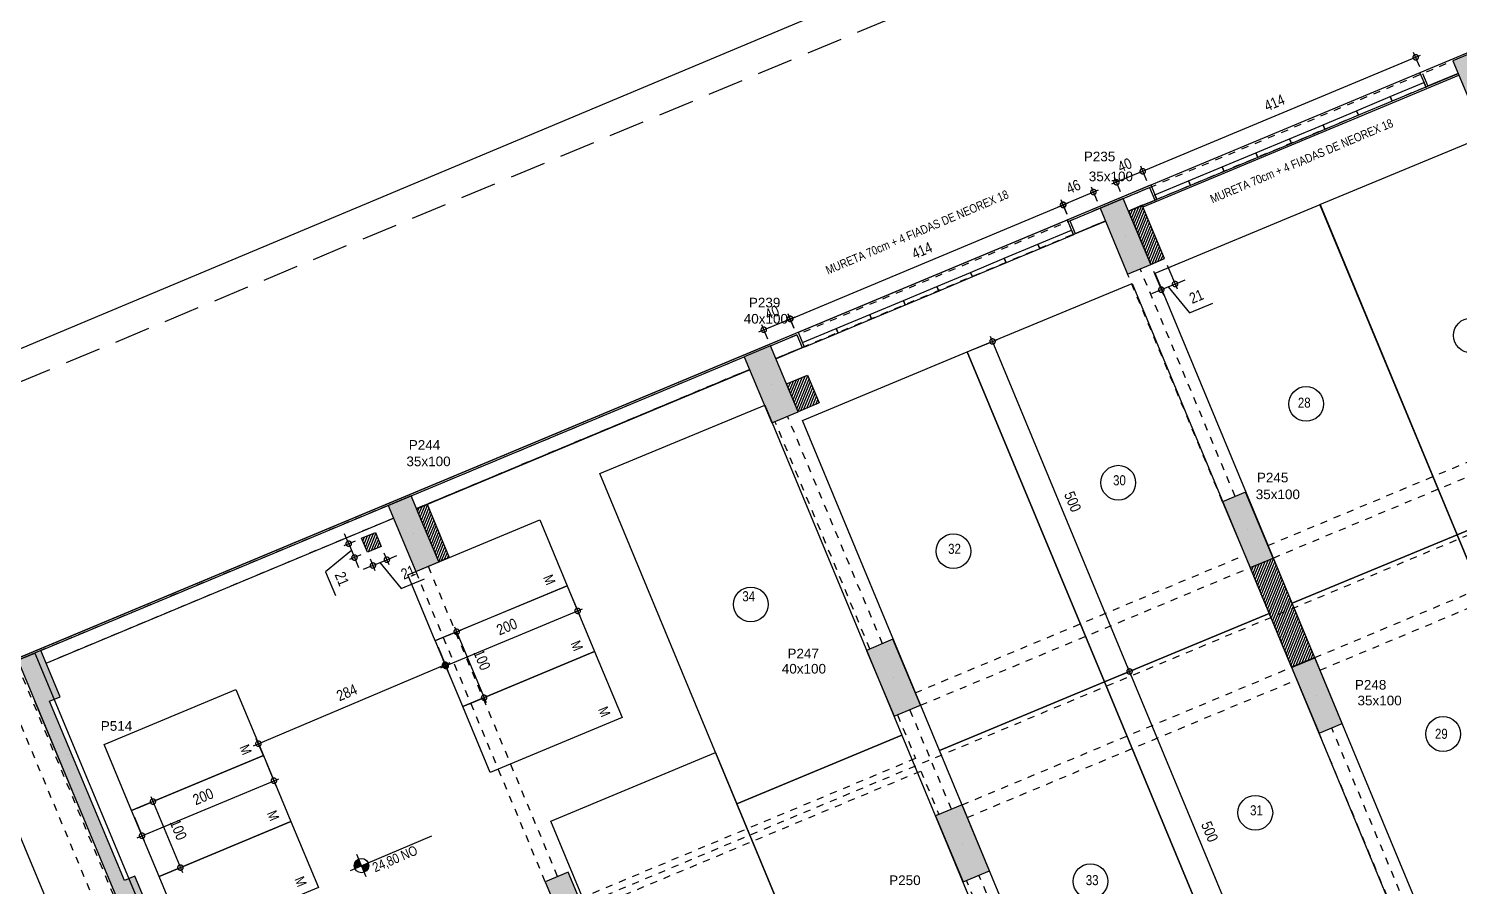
# Model space of a CAD drawing. Header units: metres. Extents: x -208 to 570, y -18 to 184.
# Drawn here: x -76.19 to -56.16, y 5.51 to 17.51 of the extents above; entities that cross this region are included whole.
import ezdxf
from ezdxf.enums import TextEntityAlignment as Align

# ---------------------------------------------------------------- set-up
doc = ezdxf.new("R2010")
doc.units = ezdxf.units.M
doc.header["$PDMODE"] = 35
for name, pattern in [('DASHEDX2', [1.5, 1, -0.5]), ('ESTILO_TQS_0003', [0.91, 0.5, -0.2, 0.01, -0.2]), ('ESTILO_TQS_0004', [1.12, 0.5, -0.2, 0.01, -0.2, 0.01, -0.2])]:
    doc.linetypes.add(name, pattern=pattern)
for name, color, linetype in [('1', 232, 'DASHEDX2'), ('12', 232, 'Continuous'), ('205', 232, 'ESTILO_TQS_0004'), ('214', 40, 'ESTILO_TQS_0003'), ('242', 143, 'Continuous'), ('3', 2, 'Continuous'), ('9', 232, 'Continuous'), ('ARQ-ALV ACAB', 4, 'Continuous'), ('ARQ-ALV OSSO', 5, 'Continuous'), ('ARQ-AUX', 7, 'Continuous'), ('ARQ-AUX1', 1, 'Continuous'), ('ARQ-AUX2', 2, 'Continuous'), ('ARQ-DIM', 2, 'Continuous'), ('ARQ-DIM EMBASAM', 2, 'Continuous'), ('ARQ-ENCH', 1, 'Continuous'), ('ARQ-EST', 2, 'Continuous'), ('ARQ-PRJ', 7, 'DASHEDX2'), ('ARQ-SIM', 1, 'Continuous'), ('ARQ-SIM EMBASAM', 1, 'Continuous'), ('ARQ-TXT EMBASAM', 2, 'Continuous'), ('ARQ-VG', 1, 'Continuous'), ('ETE-PAREDE', 5, 'Continuous')]:
    doc.layers.add(name, color=color, linetype=linetype)
doc.styles.add('Adesa', font='ARIALN.TTF')
doc.styles.get("Standard").update_dxf_attribs({"font": 'arial.ttf'})
doc.dimstyles.new('ADESA 1-0075', dxfattribs={"dimtxt": 0.15, "dimasz": 0.15, "dimexe": 0.075, "dimexo": 0.1, "dimgap": 0.1, "dimtad": 1, "dimdec": 1, "dimlfac": 100, "dimzin": 12, "dimtxsty": 'Adesa', "dimblk": 'DOTSMALL', "dimcen": 1, "dimdle": 0.075, "dimclrd": 1, "dimclre": 1, "dimclrt": 256, "dimazin": 3, "dimtm": 1e-09, "dimtfac": 1, "dimtdec": 1, "dimtmove": 1, "dimatfit": 0, "dimldrblk": 'DOTSMALL', "dimfxl": 0.8, "dimtvp": 2, "dimtolj": 1, "dimtzin": 0, "dimarcsym": 0})
pattern_1 = [(67.65395, (-70.760808, 10.799186), (-0.029365716, 0.01207134), [])]

# ---------------------------------------------------------------- blocks, each defined once
blk = doc.blocks.new('_DotSmall')
at = {"color": 0, "linetype": 'ByBlock', "const_width": 0.5}
blk.add_lwpolyline([(-0.0625, 0, 1), (0.0625, 0, 1)], format="xyb", close=True, dxfattribs=at)
blk = doc.blocks.new('*D74')
at = {"layer": 'ARQ-DIM EMBASAM', "color": 1, "lineweight": -2, "transparency": 16777216}
for p, q in [((-61.039, 8.409), (-60.71, 8.546)), ((-58.832, 3.83), (-60.808, 8.586)), ((-59.121, 3.791), (-58.791, 3.928))]:
    blk.add_line(p, q, dxfattribs=at)
at = {"layer": 'Defpoints', "color": 0, "transparency": 16777216}
for p in [(-60.779, 8.517), (-61.132, 8.37, 0), (-59.213, 3.753, 0)]:
    blk.add_point(p, dxfattribs=at)
at = {"layer": 'ARQ-DIM EMBASAM', "color": 1, "lineweight": -2, "transparency": 16777216, "xscale": 0.15, "yscale": 0.15, "zscale": 0.15}
for p, rotation in [((-60.779, 8.517), 112.5613230000007), ((-58.861, 3.899), 292.5613230000007)]:
    blk.add_blockref('_DotSmall', p, dxfattribs=dict(at, rotation=rotation))
at = {"layer": 'ARQ-DIM EMBASAM', "transparency": 16777216, "insert": (-59.657, 6.276), "char_height": 0.15, "attachment_point": 5, "rotation": 292.5613, "style": 'Adesa'}
blk.add_mtext('\\A1;500', dxfattribs=at)
blk = doc.blocks.new('*D75')
at = {"layer": 'ARQ-DIM EMBASAM', "color": 1, "lineweight": -2, "transparency": 16777216}
for p, q in [((-62.958, 13.026), (-62.628, 13.163)), ((-60.75, 8.448), (-62.726, 13.203)), ((-61.039, 8.409), (-60.71, 8.546))]:
    blk.add_line(p, q, dxfattribs=at)
at = {"layer": 'Defpoints', "color": 0, "transparency": 16777216}
for p in [(-62.697, 13.134), (-63.05, 12.988, 0), (-61.132, 8.37, 0)]:
    blk.add_point(p, dxfattribs=at)
at = {"layer": 'ARQ-DIM EMBASAM', "color": 1, "lineweight": -2, "transparency": 16777216, "xscale": 0.15, "yscale": 0.15, "zscale": 0.15}
for p, rotation in [((-62.697, 13.134), 112.5613229999981), ((-60.779, 8.517), 292.561322999998)]:
    blk.add_blockref('_DotSmall', p, dxfattribs=dict(at, rotation=rotation))
at = {"layer": 'ARQ-DIM EMBASAM', "transparency": 16777216, "insert": (-61.575, 10.893), "char_height": 0.15, "attachment_point": 5, "rotation": 292.5613, "style": 'Adesa'}
blk.add_mtext('\\A1;500', dxfattribs=at)
blk = doc.blocks.new('*D99')
at = {"layer": 'ARQ-DIM EMBASAM', "color": 1, "lineweight": -2, "transparency": 16777216}
for p, q in [((-70.406, 8.987), (-70.13, 9.102)), ((-70.228, 9.142), (-69.786, 8.081)), ((-70.021, 8.064), (-69.745, 8.179))]:
    blk.add_line(p, q, dxfattribs=at)
at = {"layer": 'Defpoints', "color": 0, "transparency": 16777216}
for p in [(-70.498, 8.948), (-70.113, 8.025), (-69.814, 8.15)]:
    blk.add_point(p, dxfattribs=at)
at = {"layer": 'ARQ-DIM EMBASAM', "color": 1, "lineweight": -2, "transparency": 16777216, "xscale": 0.15, "yscale": 0.15, "zscale": 0.15}
for p, rotation in [((-70.199, 9.073), 112.6254837993332), ((-69.814, 8.15), 292.6254837993332)]:
    blk.add_blockref('_DotSmall', p, dxfattribs=dict(at, rotation=rotation))
at = {"layer": 'ARQ-DIM EMBASAM', "transparency": 16777216, "insert": (-69.844, 8.679), "char_height": 0.15, "attachment_point": 5, "rotation": 292.6255, "style": 'Adesa'}
blk.add_mtext('\\A1;100', dxfattribs=at)
blk = doc.blocks.new('*D100')
at = {"layer": 'ARQ-DIM EMBASAM', "color": 1, "lineweight": -2, "transparency": 16777216}
for p, q in [((-68.614, 9.625), (-68.476, 9.296)), ((-70.42, 8.567), (-68.436, 9.394)), ((-70.46, 8.856), (-70.322, 8.526))]:
    blk.add_line(p, q, dxfattribs=at)
at = {"layer": 'Defpoints', "color": 0, "transparency": 16777216}
for p in [(-68.652, 9.718), (-68.505, 9.365), (-70.498, 8.948)]:
    blk.add_point(p, dxfattribs=at)
at = {"layer": 'ARQ-DIM EMBASAM', "color": 1, "lineweight": -2, "transparency": 16777216, "xscale": 0.15, "yscale": 0.15, "zscale": 0.15}
for p, rotation in [((-68.505, 9.365), 22.62548379931486), ((-70.351, 8.595), 202.6254837993149)]:
    blk.add_blockref('_DotSmall', p, dxfattribs=dict(at, rotation=rotation))
at = {"layer": 'ARQ-DIM EMBASAM', "transparency": 16777216, "insert": (-69.496, 9.143), "char_height": 0.15, "attachment_point": 5, "rotation": 22.6255, "style": 'Adesa'}
blk.add_mtext('\\A1;200', dxfattribs=at)
blk = doc.blocks.new('*D101')
at = {"layer": 'ARQ-DIM EMBASAM', "color": 1, "lineweight": -2, "transparency": 16777216}
for p, q in [((-74.657, 6.611), (-74.381, 6.726)), ((-74.479, 6.766), (-74.037, 5.704)), ((-74.273, 5.687), (-73.997, 5.802))]:
    blk.add_line(p, q, dxfattribs=at)
at = {"layer": 'Defpoints', "color": 0, "transparency": 16777216}
for p in [(-74.75, 6.572), (-74.365, 5.649), (-74.066, 5.774)]:
    blk.add_point(p, dxfattribs=at)
at = {"layer": 'ARQ-DIM EMBASAM', "color": 1, "lineweight": -2, "transparency": 16777216, "xscale": 0.15, "yscale": 0.15, "zscale": 0.15}
for p, rotation in [((-74.451, 6.697), 112.6254837993333), ((-74.066, 5.774), 292.6254837993333)]:
    blk.add_blockref('_DotSmall', p, dxfattribs=dict(at, rotation=rotation))
at = {"layer": 'ARQ-DIM EMBASAM', "transparency": 16777216, "insert": (-74.095, 6.303), "char_height": 0.15, "attachment_point": 5, "rotation": 292.6255, "style": 'Adesa'}
blk.add_mtext('\\A1;100', dxfattribs=at)
blk = doc.blocks.new('*D102')
at = {"layer": 'ARQ-DIM EMBASAM', "color": 1, "lineweight": -2, "transparency": 16777216}
for p, q in [((-72.865, 7.249), (-72.728, 6.919)), ((-74.672, 6.19), (-72.687, 7.017)), ((-74.711, 6.48), (-74.574, 6.15))]:
    blk.add_line(p, q, dxfattribs=at)
at = {"layer": 'Defpoints', "color": 0, "transparency": 16777216}
for p in [(-72.904, 7.341), (-72.757, 6.989), (-74.75, 6.572)]:
    blk.add_point(p, dxfattribs=at)
at = {"layer": 'ARQ-DIM EMBASAM', "color": 1, "lineweight": -2, "transparency": 16777216, "xscale": 0.15, "yscale": 0.15, "zscale": 0.15}
for p, rotation in [((-72.757, 6.989), 22.62548379931485), ((-74.603, 6.219), 202.6254837993148)]:
    blk.add_blockref('_DotSmall', p, dxfattribs=dict(at, rotation=rotation))
at = {"layer": 'ARQ-DIM EMBASAM', "transparency": 16777216, "insert": (-73.748, 6.767), "char_height": 0.15, "attachment_point": 5, "rotation": 22.6255, "style": 'Adesa'}
blk.add_mtext('\\A1;200', dxfattribs=at)
blk = doc.blocks.new('*D105')
at = {"layer": 'ARQ-DIM EMBASAM', "color": 1, "lineweight": -2, "transparency": 16777216}
for p, q in [((-73.043, 7.478), (-70.291, 8.641)), ((-70.276, 8.414), (-70.389, 8.681)), ((-72.891, 7.309), (-73.004, 7.576))]:
    blk.add_line(p, q, dxfattribs=at)
at = {"layer": 'Defpoints', "color": 0, "transparency": 16777216}
for p in [(-70.36, 8.612), (-70.237, 8.322), (-72.852, 7.217)]:
    blk.add_point(p, dxfattribs=at)
at = {"layer": 'ARQ-DIM EMBASAM', "color": 1, "lineweight": -2, "transparency": 16777216, "xscale": 0.15, "yscale": 0.15, "zscale": 0.15}
for p, rotation in [((-70.36, 8.612), 22.9060200464819), ((-72.974, 7.507), 202.9060200464819)]:
    blk.add_blockref('_DotSmall', p, dxfattribs=dict(at, rotation=rotation))
at = {"layer": 'ARQ-DIM EMBASAM', "transparency": 16777216, "insert": (-71.736, 8.222), "char_height": 0.15, "attachment_point": 5, "rotation": 22.906, "style": 'Adesa'}
blk.add_mtext('\\A1;284', dxfattribs=at)
blk = doc.blocks.new('NipAcOs')
at = {"layer": 'ARQ-SIM'}
h = blk.add_hatch(color=256, dxfattribs=at)
h.dxf.hatch_style = 1
h.paths.add_polyline_path([(0, 0.15, 0.414214), (-0.15, 0), (0, 0)])
h.paths.add_polyline_path([(0.15, 0), (0, 0), (0, -0.15, 0.414214)])
for p, q in [((-0.25, 0), (0.15, 0)), ((0, -0.25), (0, 0.25)), ((0.15, 0), (1.583, 0))]:
    blk.add_line(p, q, dxfattribs=at)
blk.add_circle((0, 0), 0.15, dxfattribs=at)
at = {"style": 'Adesa'}
for p in [(0.204, 0.06), (0.204, -0.24)]:
    blk.add_attdef('000,00', p, '', height=0.2, dxfattribs=at)
blk = doc.blocks.new('vaga')
blk.add_lwpolyline([(5, 0), (5, -2.5), (0, -2.5), (0, 0)], close=True)
blk.add_circle((2.5, -1.25), 0.243)
blk = doc.blocks.new('JHGHJ')
blk.add_lwpolyline([(0.9, 2), (-0.1, 2), (-0.1, 0), (0.9, 0)], close=True)
at = {"insert": (0.005, 1.873), "char_height": 0.14, "attachment_point": 1, "style": 'Adesa'}
blk.add_mtext_dynamic_manual_height_columns('M', width=0.37031, gutter_width=1, heights=[0], dxfattribs=at)
blk = doc.blocks.new('*D211')
at = {"layer": 'ARQ-DIM EMBASAM', "color": 1, "lineweight": -2, "transparency": 16777216}
for p, q in [((-60.444, 14.12), (-60.305, 13.788)), ((-60.25, 14.201), (-60.112, 13.869)), ((-60.334, 13.858), (-60.473, 13.8)), ((-60.141, 13.938), (-60.334, 13.858)), ((-60.141, 13.938), (-60.334, 13.858)), ((-60.237, 13.898), (-59.939, 13.534)), ((-60.141, 13.938), (-60.002, 13.996)), ((-59.939, 13.534), (-59.612, 13.671))]:
    blk.add_line(p, q, dxfattribs=at)
at = {"layer": 'Defpoints', "color": 0, "transparency": 16777216}
for p in [(-60.288, 14.293), (-60.482, 14.212), (-60.334, 13.858)]:
    blk.add_point(p, dxfattribs=at)
at = {"layer": 'ARQ-DIM EMBASAM', "color": 1, "lineweight": -2, "transparency": 16777216, "xscale": 0.15, "yscale": 0.15, "zscale": 0.15}
for p, rotation in [((-60.334, 13.858), 22.65394998904379), ((-60.141, 13.938), 202.6539499890438)]:
    blk.add_blockref('_DotSmall', p, dxfattribs=dict(at, rotation=rotation))
at = {"layer": 'ARQ-DIM EMBASAM', "transparency": 16777216, "insert": (-59.843, 13.764), "char_height": 0.15, "attachment_point": 5, "rotation": 22.6539, "style": 'Adesa'}
blk.add_mtext('\\A1;21', dxfattribs=at)
blk = doc.blocks.new('A$C1431a2d2')
at = {"layer": 'ARQ-AUX', "ltscale": 0.3}
for p, q in [((0.731, 9.83), (1.531, 10.63)), ((0.731, 10.63), (1.531, 9.83)), ((5.133, 8.103), (5.933, 8.903)), ((5.133, 8.903), (5.933, 8.103)), ((9.527, 6.345), (10.327, 7.145)), ((9.527, 7.145), (10.327, 6.345))]:
    blk.add_line(p, q, dxfattribs=at)
at = {"layer": 'ARQ-AUX'}
for p, q in [((7.495, 3.396, 0.001), (7.494, 5.903)), ((7.972, 3.396, 0.003), (7.494, 3.396, 0.003))]:
    blk.add_line(p, q, dxfattribs=at)
at = {"layer": 'ARQ-AUX', "ltscale": 0.3}
for points in [[(0.731, 10.63), (0.731, 9.83), (1.531, 9.83), (1.531, 10.63)], [(5.133, 8.903), (5.133, 8.103), (5.933, 8.103), (5.933, 8.903)], [(9.527, 7.145), (9.527, 6.345), (10.327, 6.345), (10.327, 7.145)], [(6.833, 5.003), (5.833, 5.003), (5.833, 4.003), (6.833, 4.003)], [(8.633, 5.003), (9.633, 5.003), (9.633, 4.003), (8.633, 4.003)], [(4.683, 3.103), (4.683, 3.898), (3.383, 3.898), (3.383, 3.103)]]:
    blk.add_lwpolyline(points, close=True, dxfattribs=at)
at = {"layer": 'ARQ-AUX', "ltscale": 0.3, "elevation": 0.003}
for points in [[(7.494, 5.896), (7.973, 5.896), (7.972, 5.396), (7.494, 5.396)], [(7.494, 5.396), (7.973, 5.396), (7.972, 4.896), (7.494, 4.896)], [(7.494, 4.896), (7.973, 4.896), (7.972, 4.396), (7.494, 4.396)], [(7.494, 4.396), (7.973, 4.396), (7.972, 3.896), (7.494, 3.896)], [(7.494, 3.896), (7.973, 3.896), (7.972, 3.396), (7.494, 3.396)]]:
    blk.add_lwpolyline(points, close=True, dxfattribs=at)
at = {"layer": 'ARQ-AUX', "ltscale": 0.3}
for points in [[(5.833, 5.003), (6.833, 4.003)], [(6.833, 5.003), (5.833, 4.003)], [(8.633, 5.003), (9.633, 4.003)], [(9.633, 5.003), (8.633, 4.003)], [(3.383, 3.898), (4.683, 3.103)], [(4.683, 3.898), (3.383, 3.103)]]:
    blk.add_lwpolyline(points, dxfattribs=at)
at = {"layer": 'ETE-PAREDE'}
for p, q in [((0.283, 11.103), (10.783, 11.103)), ((0.283, 5.903), (0.283, 11.103)), ((10.783, 11.103), (10.783, 2.853)), ((0.283, 5.903), (0.283, 2.853))]:
    blk.add_line(p, q, dxfattribs=at)
at = {"layer": 'ETE-PAREDE', "color": 2}
for p, q in [((1.61, 2.853), (0.283, 2.853)), ((3.133, 2.853), (1.61, 2.853)), ((3.133, 2.853), (10.783, 2.853))]:
    blk.add_line(p, q, dxfattribs=at)
blk = doc.blocks.new('*D307')
at = {"layer": 'ARQ-DIM EMBASAM', "color": 1, "lineweight": -2, "transparency": 16777216}
for p, q in [((-71.71, 10.305), (-71.768, 10.443)), ((-71.621, 10.342), (-71.779, 10.276)), ((-71.71, 10.305), (-71.629, 10.111)), ((-71.71, 10.305), (-71.629, 10.111)), ((-71.67, 10.208), (-72.034, 9.909)), ((-71.541, 10.148), (-71.698, 10.082)), ((-71.629, 10.111), (-71.571, 9.972)), ((-72.034, 9.909), (-71.897, 9.582))]:
    blk.add_line(p, q, dxfattribs=at)
at = {"layer": 'Defpoints', "color": 0, "transparency": 16777216}
for p in [(-71.529, 10.38), (-71.629, 10.111), (-71.448, 10.186)]:
    blk.add_point(p, dxfattribs=at)
at = {"layer": 'ARQ-DIM EMBASAM', "color": 1, "lineweight": -2, "transparency": 16777216, "xscale": 0.15, "yscale": 0.15, "zscale": 0.15}
for p, rotation in [((-71.71, 10.305), 292.6402348573896), ((-71.629, 10.111), 112.6402348573896)]:
    blk.add_blockref('_DotSmall', p, dxfattribs=dict(at, rotation=rotation))
at = {"layer": 'ARQ-DIM EMBASAM', "transparency": 16777216, "insert": (-71.804, 9.813), "char_height": 0.15, "attachment_point": 5, "rotation": 292.6402, "style": 'Adesa'}
blk.add_mtext('\\A1;21', dxfattribs=at)
blk = doc.blocks.new('*D308')
at = {"layer": 'ARQ-DIM EMBASAM', "color": 1, "lineweight": -2, "transparency": 16777216}
for p, q in [((-71.41, 10.094), (-71.342, 9.931)), ((-71.371, 10), (-71.176, 10.081)), ((-71.371, 10), (-71.176, 10.081)), ((-71.273, 10.04), (-70.975, 9.676)), ((-71.216, 10.175), (-71.147, 10.012)), ((-71.176, 10.081), (-71.038, 10.139)), ((-71.371, 10), (-71.509, 9.942)), ((-70.975, 9.676), (-70.648, 9.813))]:
    blk.add_line(p, q, dxfattribs=at)
at = {"layer": 'Defpoints', "color": 0, "transparency": 16777216}
for p in [(-71.254, 10.267), (-71.448, 10.186), (-71.176, 10.081)]:
    blk.add_point(p, dxfattribs=at)
at = {"layer": 'ARQ-DIM EMBASAM', "color": 1, "lineweight": -2, "transparency": 16777216, "xscale": 0.15, "yscale": 0.15, "zscale": 0.15}
for p, rotation in [((-71.371, 10), 22.64023485738989), ((-71.176, 10.081), 202.6402348573899)]:
    blk.add_blockref('_DotSmall', p, dxfattribs=dict(at, rotation=rotation))
at = {"layer": 'ARQ-DIM EMBASAM', "transparency": 16777216, "insert": (-70.879, 9.906), "char_height": 0.15, "attachment_point": 5, "rotation": 22.6402, "style": 'Adesa'}
blk.add_mtext('\\A1;21', dxfattribs=at)
blk = doc.blocks.new('PL NEOREX 18')
at = {"layer": 'ARQ-AUX1'}
blk.add_lwpolyline([(0, 0), (0.51, 0), (0.51, -0.07), (0, -0.07)], close=True, dxfattribs=at)
blk = doc.blocks.new('*D323')
at = {"layer": 'ARQ-DIM EMBASAM', "color": 1, "lineweight": -2, "transparency": 16777216}
for p, q in [((-65.968, 13.269), (-65.461, 13.481)), ((-65.474, 13.319), (-65.559, 13.522)), ((-65.843, 13.165), (-65.928, 13.367))]:
    blk.add_line(p, q, dxfattribs=at)
at = {"layer": 'Defpoints', "color": 0, "transparency": 16777216}
for p in [(-65.53, 13.452), (-65.435, 13.227), (-65.804, 13.072, 0)]:
    blk.add_point(p, dxfattribs=at)
at = {"layer": 'ARQ-DIM EMBASAM', "color": 1, "lineweight": -2, "transparency": 16777216, "xscale": 0.15, "yscale": 0.15, "zscale": 0.15}
for p, rotation in [((-65.53, 13.452), 22.71487342911876), ((-65.899, 13.298), 202.7148734291187)]:
    blk.add_blockref('_DotSmall', p, dxfattribs=dict(at, rotation=rotation))
at = {"layer": 'ARQ-DIM EMBASAM', "transparency": 16777216, "insert": (-65.783, 13.538), "char_height": 0.15, "attachment_point": 5, "rotation": 22.7149, "style": 'Adesa'}
blk.add_mtext('\\A1;40', dxfattribs=at)
blk = doc.blocks.new('*D313')
at = {"layer": 'ARQ-DIM EMBASAM', "color": 1, "lineweight": -2, "transparency": 16777216}
for p, q in [((-65.597, 13.42), (-61.638, 15.072)), ((-61.651, 14.91), (-61.736, 15.113)), ((-65.472, 13.316), (-65.557, 13.518))]:
    blk.add_line(p, q, dxfattribs=at)
at = {"layer": 'Defpoints', "color": 0, "transparency": 16777216}
for p in [(-61.707, 15.043), (-61.613, 14.818), (-65.434, 13.223)]:
    blk.add_point(p, dxfattribs=at)
at = {"layer": 'ARQ-DIM EMBASAM', "color": 1, "lineweight": -2, "transparency": 16777216, "xscale": 0.15, "yscale": 0.15, "zscale": 0.15}
for p, rotation in [((-61.707, 15.043), 22.64854629957825), ((-65.528, 13.449), 202.6485462995782)]:
    blk.add_blockref('_DotSmall', p, dxfattribs=dict(at, rotation=rotation))
at = {"layer": 'ARQ-DIM EMBASAM', "transparency": 16777216, "insert": (-63.685, 14.408), "char_height": 0.15, "attachment_point": 5, "rotation": 22.6485, "style": 'Adesa'}
blk.add_mtext('\\A1;414', dxfattribs=at)
blk = doc.blocks.new('*D324')
at = {"layer": 'ARQ-DIM EMBASAM', "color": 1, "lineweight": -2, "transparency": 16777216}
for p, q in [((-60.663, 15.487), (-56.704, 17.139)), ((-56.717, 16.975), (-56.802, 17.179)), ((-60.538, 15.381), (-60.623, 15.585))]:
    blk.add_line(p, q, dxfattribs=at)
at = {"layer": 'Defpoints', "color": 0, "transparency": 16777216}
for p in [(-56.773, 17.11), (-56.678, 16.883, -0.15), (-60.499, 15.288, -0.1)]:
    blk.add_point(p, dxfattribs=at)
at = {"layer": 'ARQ-DIM EMBASAM', "color": 1, "lineweight": -2, "transparency": 16777216, "xscale": 0.15, "yscale": 0.15, "zscale": 0.15}
for p, rotation in [((-56.773, 17.11), 22.6478946690675), ((-60.594, 15.516), 202.6478946690675)]:
    blk.add_blockref('_DotSmall', p, dxfattribs=dict(at, rotation=rotation))
at = {"layer": 'ARQ-DIM EMBASAM', "transparency": 16777216, "insert": (-58.751, 16.475), "char_height": 0.15, "attachment_point": 5, "rotation": 22.6479, "style": 'Adesa'}
blk.add_mtext('\\A1;414', dxfattribs=at)
blk = doc.blocks.new('*D315')
at = {"layer": 'ARQ-DIM EMBASAM', "color": 1, "lineweight": -2, "transparency": 16777216}
for p, q in [((-61.779, 15.019), (-61.215, 15.254)), ((-61.229, 15.092), (-61.313, 15.295)), ((-61.654, 14.915), (-61.738, 15.117))]:
    blk.add_line(p, q, dxfattribs=at)
at = {"layer": 'Defpoints', "color": 0, "transparency": 16777216}
for p in [(-61.284, 15.225), (-61.615, 14.823), (-61.19, 15)]:
    blk.add_point(p, dxfattribs=at)
at = {"layer": 'ARQ-DIM EMBASAM', "color": 1, "lineweight": -2, "transparency": 16777216, "xscale": 0.15, "yscale": 0.15, "zscale": 0.15}
for p, rotation in [((-61.284, 15.225), 22.64440020713327), ((-61.709, 15.048), 202.6444002071333)]:
    blk.add_blockref('_DotSmall', p, dxfattribs=dict(at, rotation=rotation))
at = {"layer": 'ARQ-DIM EMBASAM', "transparency": 16777216, "insert": (-61.565, 15.3), "char_height": 0.15, "attachment_point": 5, "rotation": 22.6444, "style": 'Adesa'}
blk.add_mtext('\\A1;46', dxfattribs=at)
blk = doc.blocks.new('*D318')
at = {"layer": 'ARQ-DIM', "color": 1, "lineweight": -2, "transparency": 16777216}
for p, q in [((-60.525, 15.544), (-61.031, 15.333)), ((-60.906, 15.227), (-60.991, 15.431)), ((-60.538, 15.381), (-60.623, 15.585))]:
    blk.add_line(p, q, dxfattribs=at)
at = {"layer": 'Defpoints', "color": 0, "transparency": 16777216}
for p in [(-60.962, 15.362), (-60.499, 15.288), (-60.867, 15.135)]:
    blk.add_point(p, dxfattribs=at)
at = {"layer": 'ARQ-DIM', "color": 1, "lineweight": -2, "transparency": 16777216, "xscale": 0.15, "yscale": 0.15, "zscale": 0.15}
for p, rotation in [((-60.962, 15.362), 202.6480522457539), ((-60.594, 15.516), 22.6480522457539)]:
    blk.add_blockref('_DotSmall', p, dxfattribs=dict(at, rotation=rotation))
at = {"layer": 'ARQ-DIM', "transparency": 16777216, "insert": (-60.846, 15.602), "char_height": 0.15, "attachment_point": 5, "rotation": 22.6481, "style": 'Adesa'}
blk.add_mtext('\\A1;40', dxfattribs=at)
blk = doc.blocks.new('terreno + circ vert')
at = {"layer": 'ARQ-AUX2'}
blk.add_lwpolyline([(40.5424, -5.025), (-9.4576, -5.025), (-9.4576, -6.3993), (-12.8191, -4.225), (-35.3141, -4.225), (-38.7204, -6.3934), (-38.7204, -5.025), (-98.7204, -5.025), (-98.7204, -6.3233), (-100.1347, -7.6164, -0.2181845), (-104.0373, -5.9813, -0.3681428), (-104.1124, 0.3352, -0.1038207), (-102.2922, 1.9977), (-101.1746, 2.4667), (-79.9769, 11.499), (-64.6872, 17.9037), (-47.6349, 25.1734, 0.004837), (-33.9339, 29.6502, 0.3216599), (-26.9675, 42.0962)], format="xyb", dxfattribs=at)
at = {"layer": 'ARQ-EST', "color": 102}
blk.add_lwpolyline([(45.0315, 1.1617, 0.011807), (45.0465, 1.811), (45.1211, 8.4606), (42.945, 9.4812), (35.5548, 12.9472), (27.5061, 16.8929), (22.1014, 19.5405), (15.0017, 23.0148), (8.3251, 26.282), (0.4895, 30.0914), (-5.8932, 33.2362), (-11.2422, 35.8718), (-77.2068, 8.3436), (-72.4625, -3.025), (39.7459, -3.025), (40.5291, -3.025, 0.3925275), (45.0315, 1.1617)], format="xyb", dxfattribs=at)
at = {"layer": 'ARQ-PRJ', "color": 1, "ltscale": 0.5}
blk.add_lwpolyline([(48.0419, 1.3908), (48.1056, 7.0609), (42.945, 9.4812), (35.5548, 12.9472), (27.5061, 16.8929), (22.1014, 19.5405), (15.0017, 23.0148), (8.3251, 26.282), (0.4895, 30.0914), (-5.8932, 33.2362), (-12.2759, 36.3811), (-18.9156, 39.6675), (-31.5995, 31.2229), (-104.3835, 0.8491), (-104.1403, -6.025), (40.5424, -6.025, 0.4109303)], format="xyb", close=True, dxfattribs=at)
at = {"layer": 'Defpoints'}
blk.add_lwpolyline([(45.0315, 1.1617, 0.0118069), (45.0465, 1.811), (45.1211, 8.4606), (42.945, 9.4812), (35.5548, 12.9472), (27.5061, 16.8929), (22.1014, 19.5405), (15.0017, 23.0148), (8.3251, 26.282), (0.4895, 30.0914), (-5.8932, 33.2362), (-11.2422, 35.8718), (-77.2068, 8.3436), (-72.4625, -3.025), (39.7459, -3.025), (40.5292, -3.025, 0.3925339)], format="xyb", close=True, dxfattribs=at)
blk = doc.blocks.new('est-lo-25-3s2-r00')
at = {"layer": '3'}
h = blk.add_hatch(color=8, dxfattribs=at)
h.dxf.hatch_style = 1
h.paths.add_polyline_path([(-2993.189391, -2271.093091), (-3020.150796, -2206.493691), (-3034.91647, -2212.656366), (-3140.452498, -1959.793707), (-3125.686931, -1953.631076), (-3148.796798, -1898.260198), (-3181.096476, -1911.740954), (-3025.489069, -2284.573847)])
h.paths.add_polyline_path([(-3206.956585, -1758.910115), (-3258.953894, -1634.325686), (-3291.253561, -1647.80647), (-3239.256251, -1772.390899)])
h.paths.add_polyline_path([(-3349.413448, -1508.456443), (-3317.113664, -1494.975643), (-3340.223531, -1439.604766), (-3354.989096, -1445.767396), (-3459.753463, -1194.753625), (-3444.987898, -1188.590995), (-3471.949774, -1123.990766), (-3504.249558, -1137.471566)])
h.paths.add_polyline_path([(-307.055595, -557.258747), (-324.589687, -564.576864), (-113.903768, -1069.377), (37.443296, -1006.210029), (30.125018, -988.67555), (-103.687953, -1044.524404)])
h.paths.add_polyline_path([(-359.652264, -579.215304), (-336.548809, -634.585416), (-321.746601, -628.409121), (-161.168519, -1013.253129), (-175.925708, -1019.41064), (-140.498536, -1104.316039), (-87.897866, -1082.362305), (-95.099298, -1065.103164), (-115.451312, -1073.595144), (-327.356512, -565.739741)])
h.paths.add_polyline_path([(395.50603, -856.766701), (368.54544, -792.167119), (353.779873, -798.329751), (193.164483, -413.500243), (207.93005, -407.337612), (184.820183, -351.966735), (-61.58022, -454.805644), (-28.455689, -534.171498), (-10.921578, -526.853373), (-36.727985, -465.02163), (159.838629, -382.981602), (355.888227, -852.713346), (159.321613, -934.753374), (132.745266, -871.076866), (115.211155, -878.39499), (141.787502, -942.071499), (123.330543, -949.774788), (130.648668, -967.308899)])
h.paths.add_polyline_path([(-627.731572, 63.086413), (-600.77006, -1.512943), (-586.004505, 4.649683), (-426.160048, -378.335115), (-440.918994, -384.494983), (-417.811063, -439.861221), (-385.518803, -426.383561), (-595.432703, 76.566831)])
h.paths.add_polyline_path([(-83.249658, 290.335142), (-592.661728, 77.724364), (-382.746826, -425.22843), (-365.212715, -417.910305), (-567.809492, 67.508377), (-108.231211, 259.320275), (-7.318125, 17.534111), (-242.644353, -80.682824), (-140.960826, -324.314951), (-70.362958, -294.849871), (-77.681083, -277.31576), (-130.744839, -299.462715), (-217.792117, -90.898811), (0, 0), (87.047278, -208.563904), (33.98352, -230.71086), (41.301645, -248.244971), (126.66508, -212.61726), (103.555213, -157.246382), (88.789646, -163.409014), (-71.053349, 219.572281), (-56.287782, 225.734912)])
h.paths.add_polyline_path([(2148.345152, 312.594689), (2171.455384, 257.22294), (2186.220944, 263.385568), (2291.759341, 10.517234), (2276.992979, 4.354271), (2303.95449, -60.245085), (2336.258434, -46.762549), (2180.648658, 326.076018)])
h.paths.add_polyline_path([(2122.488559, 465.414846), (2070.491249, 589.999274), (2038.191583, 576.51849), (2090.188893, 451.934062)])
h.paths.add_polyline_path([(1825.196854, 1086.85293), (1852.158366, 1022.253574), (1866.923925, 1028.416201), (1971.688571, 777.401762), (1956.922202, 771.238796), (1980.031084, 715.87028), (2012.330763, 729.351036), (1857.495723, 1100.333348)])
h.paths.add_polyline_path([(686.781018, -2305.03035), (746.781018, -2305.03035), (746.781018, -2286.03035), (686.781018, -2286.03035)])
h.paths.add_polyline_path([(171.771377, -2305.03035), (221.771377, -2305.03035), (221.771377, -2286.03035), (171.771377, -2286.03035)])
h.paths.add_polyline_path([(-363.228623, -2305.03035), (-303.228623, -2305.03035), (-303.228623, -2286.03035), (-363.228623, -2286.03035)])
h.paths.add_polyline_path([(-688.228623, -2305.03035), (-628.228623, -2305.03035), (-628.228623, -2286.03035), (-688.228623, -2286.03035)])
h.paths.add_polyline_path([(-1268.228623, -2305.03035), (-1208.228623, -2305.03035), (-1208.228623, -2286.03035), (-1268.228623, -2286.03035)])
h.paths.add_polyline_path([(-1848.228623, -2305.03035), (-1788.228623, -2305.03035), (-1788.228623, -2286.03035), (-1848.228623, -2286.03035)])
h.paths.add_polyline_path([(-2428.228623, -2305.03035), (-2368.228623, -2305.03035), (-2368.228623, -2286.03035), (-2428.228623, -2286.03035)])
h.paths.add_polyline_path([(-2506.848631, -2068.110954), (-2474.548964, -2054.63017), (-2513.06549, -1962.345409), (-2545.365156, -1975.826193)])
h.paths.add_polyline_path([(196.771377, -1874.030327), (221.771377, -1874.030327), (221.771377, -1804.030327), (196.771377, -1804.030327)])
h.paths.add_polyline_path([(-328.228623, -1874.030327), (-303.228623, -1874.030327), (-303.228623, -1804.030327), (-328.228623, -1804.030327)])
h.paths.add_polyline_path([(-853.228623, -1874.030327), (-828.228623, -1874.030327), (-828.228623, -1804.030327), (-853.228623, -1804.030327)])
h.paths.add_polyline_path([(721.771377, -1852.03035), (746.771377, -1852.03035), (746.771377, -1782.03035), (721.771377, -1782.03035)])
h.paths.add_polyline_path([(-2008.510637, -1860.120102), (-1971.596733, -1844.713492), (-2010.113259, -1752.42873), (-2047.027163, -1767.83534)])
h.paths.add_polyline_path([(-1510.173594, -1652.131632), (-1477.873928, -1638.650848), (-1516.390454, -1546.366086), (-1548.69012, -1559.84687)])
h.paths.add_polyline_path([(-2727.356416, -1539.777778), (-2695.056749, -1526.296994), (-2733.573275, -1434.012233), (-2765.872941, -1447.493017)])
h.paths.add_polyline_path([(721.771377, -1394.030329), (746.771377, -1394.030329), (746.771377, -1324.030329), (721.771377, -1324.030329)])
h.paths.add_polyline_path([(-1016.425474, -1446.127269), (-984.125808, -1432.646485), (-1022.642334, -1340.361723), (-1054.942, -1353.842507)])
h.paths.add_polyline_path([(-2180.679227, -1447.607099), (-2143.765323, -1432.200489), (-2182.281849, -1339.915727), (-2219.195753, -1355.322337)])
h.paths.add_polyline_path([(-522.726284, -1240.005668), (-490.426618, -1226.524884), (-528.943144, -1134.240122), (-561.24281, -1147.720906)])
h.paths.add_polyline_path([(-1682.342105, -1239.618596), (-1650.042439, -1226.137812), (-1688.558965, -1133.85305), (-1720.858631, -1147.333834)])
h.paths.add_polyline_path([(-2277.354905, -1215.973493), (-2240.441001, -1200.566883), (-2278.957527, -1108.282121), (-2315.871431, -1123.688731)])
h.paths.add_polyline_path([(-1188.61845, -1033.555614), (-1156.318784, -1020.07483), (-1194.83531, -927.790068), (-1227.134976, -941.270852)])
h.paths.add_polyline_path([(-1779.017844, -1007.985049), (-1746.718178, -994.504265), (-1785.234704, -902.219503), (-1817.53437, -915.700287)])
h.paths.add_polyline_path([(-2947.092742, -1013.293008), (-2914.793075, -999.812224), (-2953.309601, -907.527463), (-2985.609268, -921.008247)])
h.paths.add_polyline_path([(348.609416, -900.178995), (403.980273, -877.069079), (396.662133, -859.534974), (341.291276, -882.64489)])
h.paths.add_polyline_path([(-694.894795, -827.492632), (-662.595129, -814.011848), (-701.111655, -721.727086), (-733.411321, -735.20787)])
h.paths.add_polyline_path([(768.971586, -731.235731), (801.271252, -717.754947), (791.642121, -694.683756), (759.342454, -708.16454)])
h.paths.add_polyline_path([(-1285.29419, -801.922067), (-1252.994524, -788.441283), (-1291.51105, -696.156521), (-1323.810716, -709.637305)])
h.paths.add_polyline_path([(-2448.754038, -805.303867), (-2411.840133, -789.897257), (-2450.356659, -697.612495), (-2487.270563, -713.019106)])
h.paths.add_polyline_path([(72.453638, -775.948255), (89.987743, -768.630115), (31.827789, -629.280125), (14.293684, -636.598265)], flags=17)
h.paths.add_polyline_path([(793.258016, -690.758509), (825.557683, -677.277725), (787.041157, -584.992964), (754.741491, -598.473748)])
h.paths.add_polyline_path([(-791.570535, -595.859085), (-759.270869, -582.378301), (-797.787395, -490.093539), (-830.087061, -503.574323)])
h.paths.add_polyline_path([(-1950.416952, -597.315399), (-1918.117286, -583.834615), (-1956.633811, -491.549854), (-1988.933478, -505.030638)])
h.paths.add_polyline_path([(1288.827223, -483.924739), (1325.741127, -468.518129), (1287.224601, -376.233367), (1250.310697, -391.639977)])
h.paths.add_polyline_path([(-1456.693297, -391.252417), (-1424.393631, -377.771633), (-1462.910156, -285.486871), (-1495.209823, -298.967655)])
h.paths.add_polyline_path([(1791.778336, -274.010037), (1824.078002, -260.529253), (1785.561476, -168.244491), (1753.26181, -181.725275)])
h.paths.add_polyline_path([(621.089508, -278.245472), (653.389175, -264.764688), (614.872649, -172.479927), (582.572983, -185.960711)])
h.paths.add_polyline_path([(-962.969643, -185.189435), (-930.669976, -171.708651), (-969.186502, -79.423889), (-1001.486168, -92.904673)])
h.paths.add_polyline_path([(1116.658827, -71.412197), (1153.572731, -56.005587), (1115.056205, 36.279175), (1078.142301, 20.872565)])
h.paths.add_polyline_path([(524.413242, -46.610684), (556.712909, -33.1299), (518.196383, 59.154862), (485.896717, 45.674078)])
h.paths.add_polyline_path([(1019.982611, 160.222697), (1056.896515, 175.629307), (1018.379989, 267.914069), (981.466085, 252.507459)])
h.paths.add_polyline_path([(1571.272116, 254.319389), (1603.571782, 267.800173), (1565.055256, 360.084935), (1532.75559, 346.604151)])
h.paths.add_polyline_path([(353.015134, 364.056581), (385.3148, 377.537365), (346.798275, 469.822126), (314.498608, 456.341342)])
h.paths.add_polyline_path([(848.584495, 570.889889), (885.4984, 586.2965), (846.981874, 678.581261), (810.067969, 663.174651)])
h.paths.add_polyline_path([(1351.53582, 780.80418), (1383.835487, 794.284964), (1345.318961, 886.569725), (1313.019294, 873.088941)])
at = {"layer": '1'}
for p, q in [((-1956.633811, -491.549854), (-1495.209836, -298.967624)), ((-1949.315687, -509.083965), (-1487.891711, -316.501735)), ((-1817.53437, -915.700287), (-1950.417068, -597.315448)), ((-1800.000259, -908.382162), (-1932.882956, -589.997323)), ((-2953.309601, -907.527463), (-2487.270563, -713.019106)), ((-2945.991478, -925.061574), (-2479.95244, -730.553217)), ((-2293.72308, -1114.444784), (-2426.605776, -796.05995)), ((-1754.036303, -976.970154), (-1292.612328, -784.387924)), ((-2311.257191, -1121.762909), (-2444.139887, -803.378074)), ((-1746.718178, -994.504265), (-1285.294204, -801.922035)), ((-1688.558965, -1133.85305), (-1227.13499, -941.27082)), ((-1681.24084, -1151.387161), (-1219.816865, -958.804931)), ((-2247.759126, -1183.032772), (-1786.335989, -990.450891)), ((-2240.441001, -1200.566883), (-1779.017864, -1007.985002)), ((-3497.392221, -1161.690461), (-3316.384673, -1595.495444)), ((-2182.281849, -1339.915727), (-1720.858639, -1147.333816)), ((-3523.232969, -1172.472657), (-3342.22542, -1606.27764)), ((-2174.963724, -1357.449838), (-1713.540514, -1164.867927)), ((-2272.74083, -1214.047713), (-2247.311243, -1274.976601)), ((-2197.047402, -1346.07839), (-2255.206719, -1206.729588)), ((-1548.69012, -1559.84687), (-1682.342188, -1239.61863)), ((-1531.156009, -1552.528745), (-1664.808077, -1232.300506)), ((-2239.993118, -1292.510712), (-2214.581513, -1353.396515)), ((-2024.878812, -1758.591393), (-2158.530885, -1438.363143)), ((-2042.412923, -1765.909518), (-2176.064996, -1445.681268))]:
    blk.add_line(p, q, dxfattribs=at)
for points in [[(-1988.873571, -505.171897), (-2450.315711, -697.710605)], [(-2442.997586, -715.244716), (-1981.555447, -522.706008)], [(-2985.609039, -921.008794), (-3471.94939, -1123.991686)], [(-3464.63166, -1141.522509), (-2978.270422, -938.589598)], [(-2947.091655, -1013.293562), (-2765.912723, -1447.510635)], [(-2748.378611, -1440.192511), (-2929.557544, -1005.975437)], [(-2247.311243, -1274.976601), (-2717.982148, -1471.36605)], [(-2710.664024, -1488.900162), (-2239.993118, -1292.510712)]]:
    blk.add_lwpolyline(points, dxfattribs=at)
at = {"layer": '205'}
blk.add_line((-4655.610615, -2290.388674), (2212.807186, 576.255675), dxfattribs=at)
at = {"layer": '214'}
blk.add_line((-1779.017864, -1007.985002), (-1720.858639, -1147.333816), dxfattribs=at)
at = {"layer": '242', "linetype": 'Continuous'}
for p, q in [((-1953.525382, -544.432627), (-1953.525382, -544.432627)), ((-2449.555348, -751.458181), (-2449.555348, -751.458181)), ((-2950.201172, -960.410236), (-2950.201172, -960.410236)), ((-1782.126274, -955.102276), (-1782.126274, -955.102276)), ((-2278.156216, -1162.127807), (-2278.156216, -1162.127807)), ((-1685.450535, -1186.735823), (-1685.450535, -1186.735823)), ((-3434.724118, -1269.651454), (-3434.724118, -1269.651454)), ((-2181.480538, -1393.761413), (-2181.480538, -1393.761413))]:
    blk.add_line(p, q, dxfattribs=at)
at = {"layer": '3'}
for p, q in [((-1953.525382, -544.432627), (-1953.525382, -544.432627)), ((-2449.555348, -751.458181), (-2449.555348, -751.458181)), ((-2950.201172, -960.410236), (-2950.201172, -960.410236)), ((-1782.126274, -955.102276), (-1782.126274, -955.102276)), ((-2278.156216, -1162.127807), (-2278.156216, -1162.127807)), ((-1685.450535, -1186.735823), (-1685.450535, -1186.735823)), ((-3434.724118, -1269.651454), (-3434.724118, -1269.651454)), ((-2181.480538, -1393.761413), (-2181.480538, -1393.761413))]:
    blk.add_line(p, q, dxfattribs=at)
for points in [[(-1456.693297, -391.252417), (-1424.393631, -377.771633), (-1462.910156, -285.486871), (-1495.209823, -298.967655), (-1456.693297, -391.252417)], [(-1950.416952, -597.315399), (-1918.117286, -583.834615), (-1956.633811, -491.549854), (-1988.933478, -505.030638), (-1950.416952, -597.315399)], [(-2448.754038, -805.303867), (-2411.840133, -789.897257), (-2450.356659, -697.612495), (-2487.270563, -713.019106), (-2448.754038, -805.303867)], [(-2947.092742, -1013.293008), (-2914.793075, -999.812224), (-2953.309601, -907.527463), (-2985.609268, -921.008247), (-2947.092742, -1013.293008)], [(-1779.017844, -1007.985049), (-1746.718178, -994.504265), (-1785.234704, -902.219503), (-1817.53437, -915.700287), (-1779.017844, -1007.985049)], [(-2277.354905, -1215.973493), (-2240.441001, -1200.566883), (-2278.957527, -1108.282121), (-2315.871431, -1123.688731), (-2277.354905, -1215.973493)], [(-3349.413448, -1508.456443), (-3317.113664, -1494.975643), (-3340.223531, -1439.604766), (-3354.989096, -1445.767396), (-3459.753463, -1194.753625), (-3444.987898, -1188.590995), (-3471.949774, -1123.990766), (-3504.249558, -1137.471566), (-3349.413448, -1508.456443)], [(-1682.342105, -1239.618596), (-1650.042439, -1226.137812), (-1688.558965, -1133.85305), (-1720.858631, -1147.333834), (-1682.342105, -1239.618596)], [(-2180.679227, -1447.607099), (-2143.765323, -1432.200489), (-2182.281849, -1339.915727), (-2219.195753, -1355.322337), (-2180.679227, -1447.607099)], [(-2727.356416, -1539.777778), (-2695.056749, -1526.296994), (-2733.573275, -1434.012233), (-2765.872941, -1447.493017), (-2727.356416, -1539.777778)]]:
    blk.add_lwpolyline(points, dxfattribs=at)
at = {"layer": '12'}
for s, p in [('35x100', (-2004.819147, -467.349543)), ('40x100', (-2487.863131, -666.546448)), ('35x100', (-2960.082931, -866.039839)), ('35x100', (-1771.111688, -912.166258)), ('40x100', (-2434.57944, -1156.155412)), ('35x100', (-1628.643034, -1200.612501))]:
    blk.add_text(s, height=13.5, dxfattribs=at).set_placement(p)
at = {"layer": '9'}
for s, p in [('P235', (-2011.782105, -439.530551)), ('P239', (-2480.697588, -643.894133)), ('P244', (-2956.797216, -843.060672)), ('P245', (-1769.491528, -888.675939)), ('P247', (-2426.631742, -1134.897649)), ('P248', (-1632.311801, -1178.63523)), ('P514', (-3387.969177, -1236.220416)), ('P250', (-2284.269831, -1452.0688))]:
    blk.add_text(s, height=13.5, dxfattribs=at).set_placement(p)

msp = doc.modelspace()

# ---------------------------------------------------------------- hatches: boundary and pattern name
at = {"layer": 'ARQ-ENCH'}
h = msp.add_hatch(dxfattribs=at)
h.set_pattern_fill('ANSI31', color=256, scale=0.01)
h.set_pattern_definition(pattern_1)
h.paths.add_polyline_path([(-60.4823, 14.212), (-60.2885, 14.2928), (-60.6001, 15.0395), (-60.7939, 14.9587)])
h = msp.add_hatch(dxfattribs=at)
h.set_pattern_fill('ANSI31', color=256, scale=0.01)
h.set_pattern_definition([(67.654, (-65.731286, 12.898332), (-0.0293657, 0.0120713), [])])
h.paths.add_polyline_path([(-65.4195, 12.1513), (-65.5814, 12.5393), (-65.2861, 12.6626), (-65.1242, 12.2746)])
h = msp.add_hatch(dxfattribs=at)
h.set_pattern_fill('ANSI31', color=256, scale=0.01)
h.set_pattern_definition(pattern_1)
h.paths.add_polyline_path([(-70.449, 10.0522), (-70.7588, 10.7946), (-70.6112, 10.8562), (-70.3014, 10.1138)])
h = msp.add_hatch(dxfattribs=at)
h.set_pattern_fill('ANSI31', color=256, scale=0.01)
h.set_pattern_definition([(67.654, (-71.484563, 10.404165), (-0.0293657, 0.0120713), [])])
h.paths.add_polyline_path([(-71.4477, 10.1866), (-71.5291, 10.3802), (-71.3349, 10.4612), (-71.2535, 10.2676)])
h = msp.add_hatch(dxfattribs=at)
h.set_pattern_fill('ANSI31', color=256, scale=0.01)
h.set_pattern_definition(pattern_1)
h.paths.add_polyline_path([(-58.7657, 10.1021), (-59.0909, 9.9664), (-58.5093, 8.573), (-58.1842, 8.7087)])

# ---------------------------------------------------------------- linework, layer by layer
at = {"layer": 'ARQ-ALV ACAB'}
for p, q in [((-56.7156, 16.8945, -0.15), (-56.6285, 16.6857, -0.15)), ((-60.4822, 15.3253, -0.1), (-60.3965, 15.12, -0.15)), ((-61.6526, 14.8351), (-61.567, 14.6299, 0)), ((-65.4182, 13.2635, 0), (-65.3327, 13.0585, 0))]:
    msp.add_line(p, q, dxfattribs=at)
at = {"layer": 'ARQ-ALV ACAB', "elevation": 0}
for points in [[(-55.8548, 17.0158), (-55.459, 17.1809), (-55.5437, 17.3839), (-56.7156, 16.8945)], [(-61.6529, 14.8346), (-60.4814, 15.3234)], [(-61.567, 14.6299), (-61.1144, 14.8188)], [(-65.8149, 13.0975), (-65.4182, 13.2635)]]:
    msp.add_lwpolyline(points, dxfattribs=at)
at = {"layer": 'ARQ-ALV ACAB'}
for points in [[(-60.5902, 15.0158), (-56.1696, 16.8603)], [(-56.1781, 16.8807), (-56.6312, 16.6911)], [(-60.7923, 14.9549), (-60.3965, 15.12)], [(-76.3761, 8.6903), (-65.8149, 13.0977)], [(-65.7291, 12.8931), (-65.3327, 13.0585)], [(-70.7589, 10.7946), (-66.0981, 12.7388)]]:
    msp.add_lwpolyline(points, dxfattribs=at)
at = {"layer": 'ARQ-ALV OSSO'}
for p, q in [((-56.6782, 16.8827, -0.15), (-56.605, 16.7074, -0.15)), ((-60.4993, 15.2884, -0.1), (-60.4262, 15.113, -0.15)), ((-61.6144, 14.8214), (-61.5412, 14.6461, 0)), ((-65.4355, 13.2269, 0), (-65.3623, 13.0515, 0))]:
    msp.add_line(p, q, dxfattribs=at)
for points in [[(-56.18, 16.8853), (-56.6054, 16.7073)], [(-60.7943, 14.9595), (-60.4262, 15.1131)], [(-65.731, 12.8977), (-65.3623, 13.0516)], [(-76.0204, 8.8105), (-66.1734, 12.9192)], [(-70.7608, 10.7992), (-66.1002, 12.7438)], [(-75.9474, 8.6351), (-71.0838, 10.6644)], [(-76.1073, 8.1082), (-74.2331, 3.6179)]]:
    msp.add_lwpolyline(points, dxfattribs=at)
at = {"layer": 'ARQ-ALV OSSO', "elevation": 0}
for points in [[(-61.6154, 14.8227), (-60.4993, 15.2884)], [(-61.5412, 14.6461), (-61.1163, 14.8234)], [(-65.8044, 13.0724), (-65.4355, 13.2269)]]:
    msp.add_lwpolyline(points, dxfattribs=at)
at = {"layer": 'ARQ-AUX', "elevation": 0}
msp.add_lwpolyline([(-61.6509, 14.831), (-65.4162, 13.2597)], dxfattribs=at)
at = {"layer": 'ARQ-AUX1'}
for p, q in [((-60.5402, 14.3496), (-60.5398, 14.3498)), ((-65.4775, 12.2892), (-65.4771, 12.2893))]:
    msp.add_line(p, q, dxfattribs=at)
at = {"layer": 'ARQ-ENCH'}
for points in [[(-60.4823, 14.212), (-60.2885, 14.2928), (-60.6001, 15.0395), (-60.7939, 14.9587)], [(-65.4195, 12.1513), (-65.5814, 12.5393), (-65.2861, 12.6626), (-65.1242, 12.2746)], [(-70.449, 10.0522), (-70.7588, 10.7946), (-70.6112, 10.8562), (-70.3014, 10.1138)], [(-71.4477, 10.1866), (-71.5291, 10.3802), (-71.3349, 10.4612), (-71.2535, 10.2676)]]:
    msp.add_lwpolyline(points, close=True, dxfattribs=at)
at = {"layer": 'ARQ-ENCH', "elevation": 0}
msp.add_lwpolyline([(-58.7657, 10.1021), (-59.0909, 9.9664), (-58.5093, 8.573), (-58.1842, 8.7087)], close=True, dxfattribs=at)

# ---------------------------------------------------------------- block references
at = {"linetype": 'Continuous', "xscale": 0.01, "yscale": 0.01, "zscale": 0.01}
msp.add_blockref('est-lo-25-3s2-r00', (-41.3011, 20.0498, 0), dxfattribs=at)
at = {"rotation": 202.648544925161}
for p in [(-56.6312, 16.6911, -0.15), (-57.1019, 16.4947, -0.15), (-57.5725, 16.2983, -0.15), (-58.0432, 16.1019, -0.15), (-58.5139, 15.9056, -0.15), (-58.9845, 15.7092, -0.15), (-59.4552, 15.5128, -0.15), (-59.9259, 15.3164, -0.15), (-61.5652, 14.6256, 0), (-62.0358, 14.4292, 0), (-62.5065, 14.2328, 0), (-62.9772, 14.0364, 0), (-63.4479, 13.84, 0), (-63.9185, 13.6436, 0), (-64.3892, 13.4473, 0), (-64.8599, 13.2509, 0)]:
    msp.add_blockref('PL NEOREX 18', p, dxfattribs=at)
at = {"layer": 'ARQ-ALV ACAB'}
msp.add_blockref('terreno + circ vert', (0, 0, 0), dxfattribs=at)
at = {"layer": 'ARQ-DIM', "rotation": 22.65399906739829}
msp.add_blockref('A$C1431a2d2', (-81.7802, -5.6239), dxfattribs=at)
at = {"layer": 'ARQ-SIM EMBASAM'}
ref = msp.add_blockref('NipAcOs', (-71.5309, 5.801), dxfattribs=dict(at, xscale=0.675, yscale=0.675, zscale=0.675, rotation=23))
ref.add_attrib('000,00', '24,80 NO', (-71.3409, 5.7056), dxfattribs={"layer": '0', "color": 2, "height": 0.135, "rotation": 23, "style": 'Adesa'})
at = {"layer": 'ARQ-VG', "rotation": 112.561323}
for p in [(-56.1943, 10.4309), (-58.5029, 9.4717), (-61.1315, 8.3703), (-63.4402, 7.4112), (-66.2758, 6.6674), (-54.2759, 5.8135), (-56.5846, 4.8543), (-59.2132, 3.753), (-61.5219, 2.7938), (-64.3574, 2.0501), (-66.9638, 1.8073, 0)]:
    msp.add_blockref('vaga', p, dxfattribs=at)
at = {"layer": 'ARQ-VG', "xscale": -1}
for p, rotation in [((-70.5366, 9.0406), 292.6254837993149), ((-70.1519, 8.1176), 292.6254837993149), ((-69.7672, 7.1946), 292.6254837993149), ((-74.7882, 6.6643, 0), 292.6254837993151), ((-74.4035, 5.7413, 0), 292.6254837993151), ((-74.0187, 4.8183, 0), 292.6254837993151)]:
    msp.add_blockref('JHGHJ', p, dxfattribs=dict(at, rotation=rotation))

# ---------------------------------------------------------------- texts
at = {"layer": 'ARQ-TXT EMBASAM', "style": 'Adesa'}
for p in [(-58.3471, 15.6042, -0.0353), (-63.7295, 14.6076, -0.0353)]:
    msp.add_text('MURETA 70cm + 4 FIADAS DE NEOREX 18', height=0.12, rotation=23, dxfattribs=at).set_placement(p, align=Align.CENTER)
at = {"layer": 'ARQ-VG', "style": 'Adesa'}
for s, p in [('28', (-58.333, 12.2784, 0)), ('30', (-60.9201, 11.1924, 0)), ('32', (-63.2288, 10.2332, 0)), ('34', (-66.11, 9.5702, 0)), ('29', (-56.4139, 7.6457, 0)), ('31', (-59.0018, 6.5751, 0)), ('33', (-61.3017, 5.5984, 0))]:
    msp.add_text(s, height=0.14, dxfattribs=at).set_placement(p, align=Align.MIDDLE_CENTER)

# ---------------------------------------------------------------- dimensions: what is measured, and where the dimension line sits
at = {"layer": 'ARQ-DIM'}
dim = msp.add_aligned_dim(p1=(-60.4993, 15.2884), p2=(-60.8675, 15.1348), distance=-0.2461, dimstyle='ADESA 1-0075', override={"dimdec": 0}, dxfattribs=at)
dim.commit()
dim.dimension.update_dxf_attribs({"geometry": '*D318', "text_midpoint": (-60.8462, 15.6017)})
at = {"layer": 'ARQ-DIM EMBASAM'}
for p1, p2, distance, picture, middle in [((-60.4993, 15.2884, -0.1), (-56.6782, 16.8827, -0.15), 0.2464, '*D324', (-58.7512, 16.4748)), ((-61.6154, 14.82272), (-61.19045, 15), 0.24428, '*D315', (-61.56496, 15.29978)), ((-65.4336, 13.2235), (-61.6129, 14.8177), 0.2445, '*D313', (-63.6849, 14.4081)), ((-60.2885, 14.2928), (-60.4823, 14.212), 0.384, '*D211', (-59.9142, 13.7343)), ((-65.8044, 13.0724), (-65.4355, 13.2269, 0), 0.2444, '*D323', (-65.7825, 13.538, 0)), ((-61.1315, 8.3703), (-63.0499, 12.9877), -0.3817, '*D75', (-61.5752, 10.8932, 0)), ((-71.5291, 10.3802), (-71.4483, 10.1864), -0.196, '*D307', (-71.8334, 9.8846)), ((-71.44827, 10.18637), (-71.25404, 10.26739), -0.20196, '*D308', (-70.95017, 9.87667)), ((-70.4981, 8.9483), (-68.652, 9.7178), -0.3823, '*D100', (-69.4959, 9.1432)), ((-70.4981, 8.9483), (-70.1134, 8.0253), 0.324, '*D99', (-69.8437, 8.6794)), ((-59.2132, 3.753), (-61.1315, 8.3703), -0.3817, '*D74', (-59.6568, 6.2759, 0)), ((-74.7497, 6.572, 0), (-72.9036, 7.3415, 0), -0.3823, '*D102', (-73.7475, 6.7669, 0)), ((-74.7497, 6.572, 0), (-74.365, 5.649, 0), 0.324, '*D101', (-74.0953, 6.3031, 0))]:
    dim = msp.add_aligned_dim(p1=p1, p2=p2, distance=distance, dimstyle='ADESA 1-0075', dxfattribs=at)
    dim.commit()
    dim.dimension.update_dxf_attribs({"geometry": picture, "text_midpoint": middle})
dim = msp.add_aligned_dim(p1=(-72.8519, 7.2173), p2=(-70.2371, 8.3221), distance=0.3147, dimstyle='ADESA 1-0075', override={"dimdec": 0}, dxfattribs=at)
dim.commit()
dim.dimension.update_dxf_attribs({"geometry": '*D105', "text_midpoint": (-71.7357, 8.2222)})

doc.saveas('drawing.dxf')
